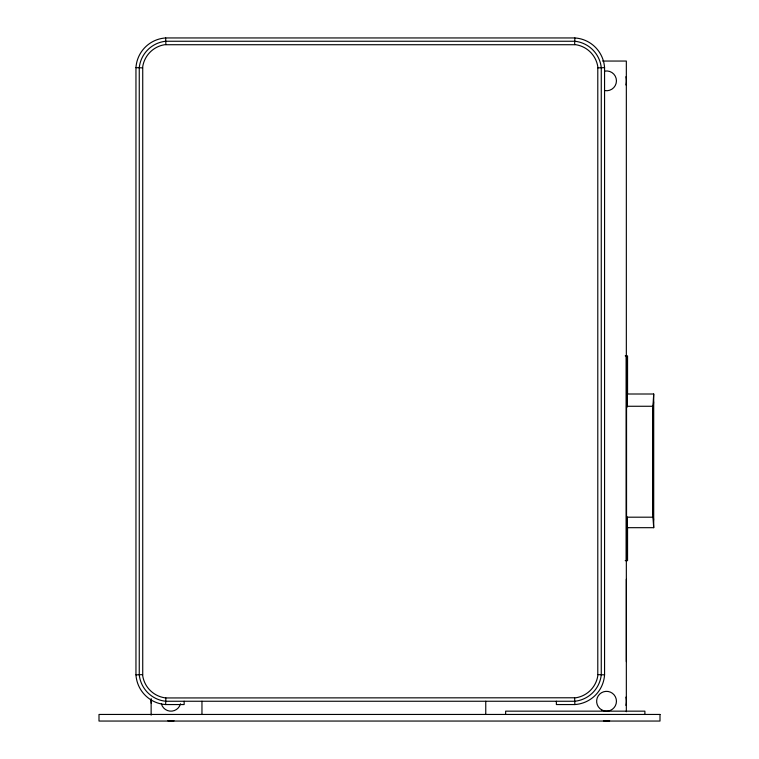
<?xml version="1.0" encoding="UTF-8"?>
<svg xmlns="http://www.w3.org/2000/svg" width="759" height="759" viewBox="0 0 759 759"><rect width="100%" height="100%" fill="white"/><g stroke="black" fill="none" stroke-linecap="round" stroke-linejoin="round"><path stroke-width="1.14" d="M626.336 661.592L626.336 579.212M626.336 560.673L626.336 355.876M626.545 517.192L626.545 406.264L627.304 394.006L653.708 394.006L653.708 527.685L627.304 527.685L626.545 517.192L652.939 517.192L653.708 527.685M627.304 527.685L627.304 517.04M627.304 407.023L627.304 394.006M627.551 527.524L627.551 560.673L625.217 560.673M627.551 393.76L627.551 355.876L625.217 355.876M652.939 517.192L652.939 406.264L653.708 394.006M653.613 401.853L653.034 411.084L653.034 512.202L653.613 520.105M165.879 697.948L164.589 697.777A26.394 26.394 0 0 1 142.73 675.927L142.73 66.574A26.394 26.394 0 0 1 164.589 44.724L575.939 44.724A26.394 26.394 0 0 1 597.788 66.574L597.788 675.927A26.394 26.394 0 0 1 575.939 697.777L165.879 697.948L165.661 704.551L184.143 704.551L184.143 701.25M574.639 44.553L574.857 37.95L165.661 37.95A31.802 31.802 0 0 0 135.956 67.646L135.956 674.846A31.802 31.802 0 0 0 165.661 704.551M597.959 67.874L604.562 67.646L604.562 674.846A31.802 31.802 0 0 1 574.857 704.551L556.375 704.551L556.375 701.25M142.559 674.628L135.956 674.846M602.637 61.052L626.336 61.052L626.336 711.733M135.956 67.646L142.559 67.874M626.545 406.264L652.939 406.264M604.562 674.846L597.959 674.628M574.639 697.948L574.857 704.551M165.879 44.553L165.661 37.95M644.894 714.447L644.894 711.155L505.636 711.155L505.636 714.447M485.76 701.25L485.76 714.447M201.96 701.25L201.96 714.447M151.136 698.878L151.136 715.13M180.5 703.811A9.895 9.895 0 0 1 161.373 703.811M604.819 71.099A9.895 9.895 0 0 1 616.441 80.852A9.895 9.895 0 0 1 604.819 90.596M625.909 76.725A19.8 19.8 0 0 1 625.909 84.97M174.039 720.803A19.8 19.8 0 0 1 167.843 720.803M151.25 703.318A19.8 19.8 0 0 1 151.25 699.181M609.638 720.803A19.8 19.8 0 0 1 603.443 720.803M625.909 697.132A19.8 19.8 0 0 1 625.909 705.377M574.857 37.95A31.802 31.802 0 0 1 604.562 67.646M626.849 368.39L626.943 376.701L626.943 363.504L626.849 368.39M626.849 546.025L626.943 554.326L626.943 541.129L626.849 546.025M574.857 41.252L165.661 41.252A29.696 29.696 0 0 0 139.258 67.646L139.258 674.846A29.696 29.696 0 0 0 165.661 701.25L574.857 701.25A29.696 29.696 0 0 0 601.261 674.846L601.261 67.646A29.696 29.696 0 0 0 574.857 41.252M659.998 714.447L99.002 714.447L99.002 721.05L659.998 721.05L659.998 714.447M601.593 709.826A9.895 9.895 0 0 0 616.441 701.25A9.895 9.895 0 0 0 601.593 692.673A9.895 9.895 0 0 0 601.593 709.826"/></g></svg>
